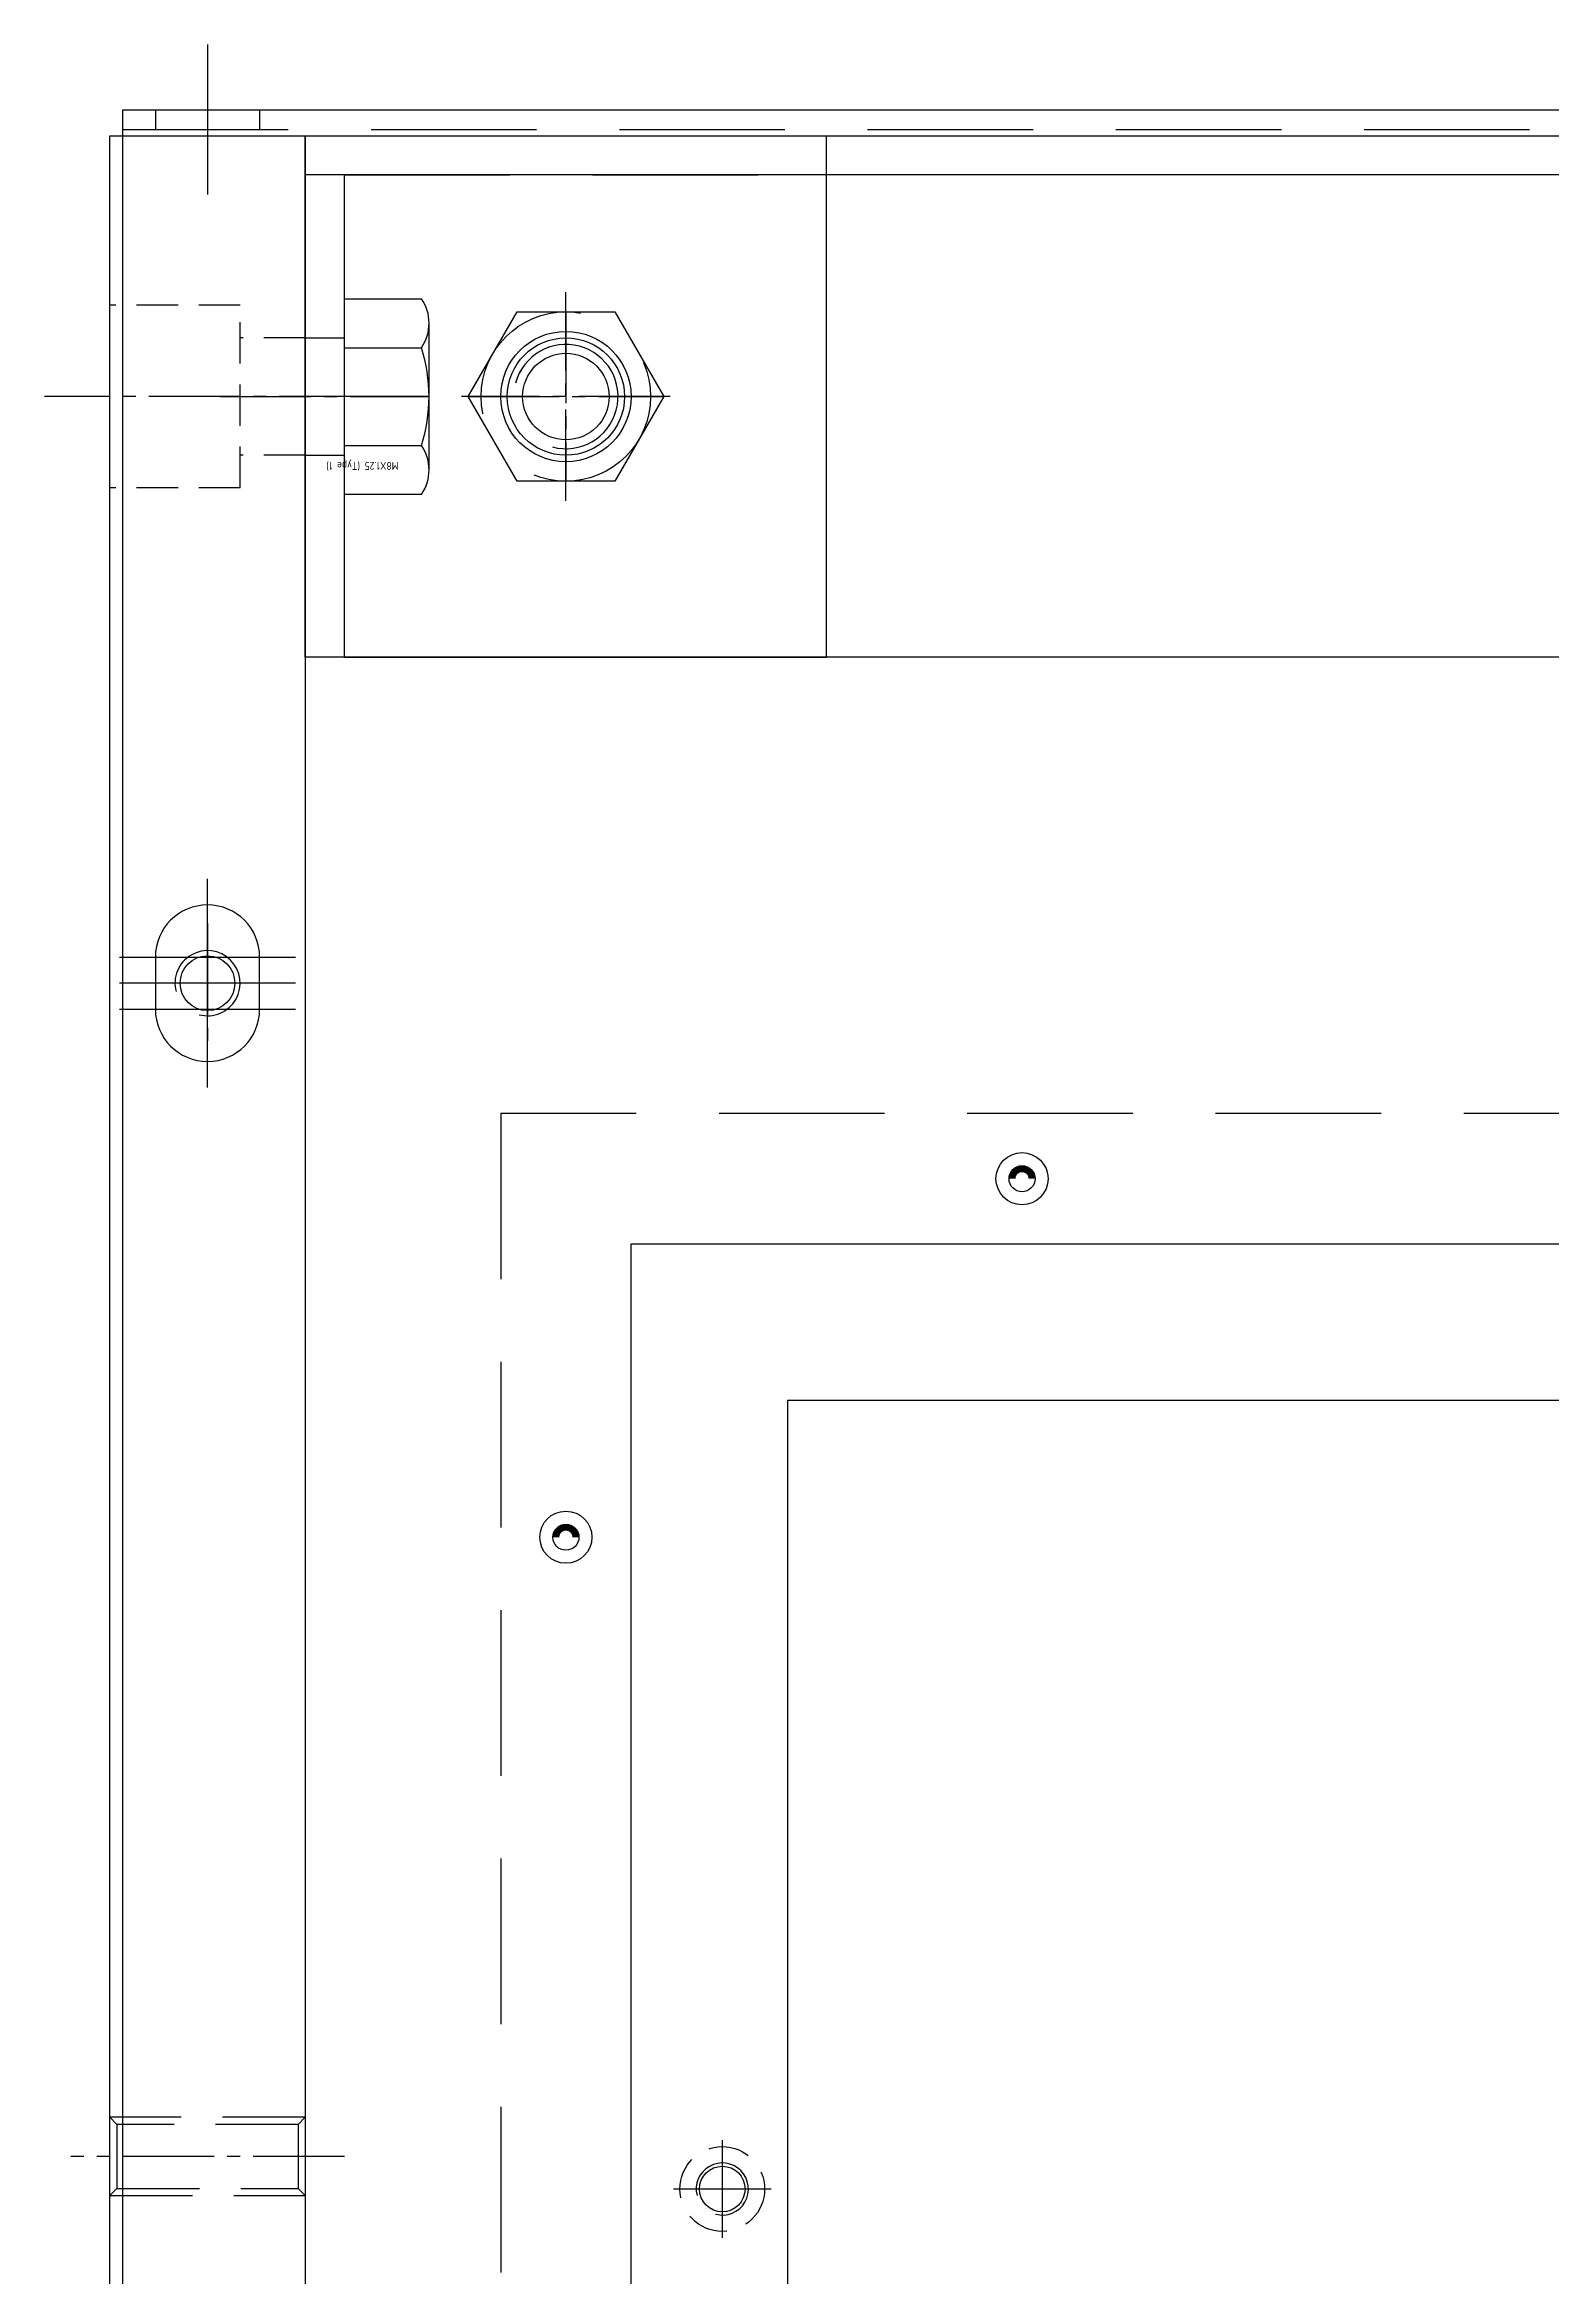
# Model space of a CAD drawing. Header units: millimetres. Extents: x 282 to 14566, y -4134 to 5341.
# Drawn here: x 8221.2 to 8336.7, y 1231.5 to 1402.6 of the extents above; entities that cross this region are included whole.
import ezdxf
from ezdxf.enums import TextEntityAlignment as Align

# ---------------------------------------------------------------- set-up
doc = ezdxf.new("R2010")
doc.units = ezdxf.units.MM
for name, pattern in [('CENTER', [50.8, 31.75, -6.35, 6.35, -6.35]), ('CENTER1', [10, 7, -1, 1, -1]), ('HIDDEN', [9.525, 6.35, -3.175]), ('HIDDEN2', [4.7625, 3.175, -1.5875]), ('HIDDENX2', [19.05, 12.7, -6.35])]:
    doc.linetypes.add(name, pattern=pattern)
doc.layers.add('CENTER', color=1, linetype='CENTER')
doc.layers.add('THIN', color=3, linetype='Continuous')
doc.styles.get("Standard").update_dxf_attribs({"font": 'ISOCP.SHX', "bigfont": 'WHGTXT.SHX'})

# ---------------------------------------------------------------- blocks, each defined once
blk = doc.blocks.new('A$C0FF213CF')
at = {"color": 250, "linetype": 'CENTER1'}
blk.add_line((18, 513), (-3, 513), dxfattribs=at)
at = {"color": 250, "linetype": 'HIDDEN'}
for points in [[(0, 516), (0.54, 515.46), (0.54, 510.54), (0, 510)], [(14.46, 515.46), (0.54, 515.46)], [(15, 516), (14.46, 515.46), (14.46, 510.54), (15, 510)], [(0.54, 510.54), (14.46, 510.54)]]:
    blk.add_lwpolyline(points, dxfattribs=at)
at = {"layer": 'THIN', "color": 250, "linetype": 'HIDDEN'}
for points in [[(15, 516), (0, 516)], [(0, 510), (15, 510)]]:
    blk.add_lwpolyline(points, dxfattribs=at)
blk = doc.blocks.new('A$C77847B16')
at = {"color": 2, "linetype": 'HIDDEN2'}
for p, q in [((-5, 672), (-15, 672)), ((-5, 658), (-5, 672)), ((0, 669.5), (-5, 669.5)), ((0, 660.5), (-5, 660.5)), ((-5, 658), (-15, 658))]:
    blk.add_line(p, q, dxfattribs=at)
at = {"color": 1, "linetype": 'CENTER1'}
for p, q in [((5, 665), (-20, 665)), ((-7.5, 624.58), (-7.5, 615.42)), ((-2.92, 620), (-12.08, 620))]:
    blk.add_line(p, q, dxfattribs=at)
at = {"color": 30}
blk.add_lwpolyline([(0, 685), (0, -15), (-15, -15), (-15, 685)], close=True, dxfattribs=at)
at = {"color": 3}
blk.add_circle((-7.5, 620), 2.1, dxfattribs=at)
blk.add_arc((-7.5, 620), 2.5, 255.409, 195.034)
blk.add_blockref('A$C0FF213CF', (-15, 17))
blk = doc.blocks.new('A$C52180AF6')
at = {"color": 2, "linetype": 'HIDDENX2'}
for p, q in [((6.5, -5.63), (6.5, 5.63)), ((0, 3.75), (5.92, 3.75)), ((0, -3.75), (5.92, -3.75))]:
    blk.add_line(p, q, dxfattribs=at)
blk.add_lwpolyline([(0, -7.51), (0, 7.51), (5.92, 7.51, -0.309401), (5.92, 3.75, -0.154701), (5.92, -3.75, -0.309401), (5.92, -7.51)], format="xyb", close=True, dxfattribs=at)
at = {"layer": 'CENTER'}
blk.add_line((6.5, 0), (0, 0), dxfattribs=at)
at = {"color": 2, "linetype": 'HIDDENX2'}
blk.add_text('M8X1.25 (Type 1)', height=0.6, rotation=180, dxfattribs=at).set_placement((4.16, -5.32), align=Align.MIDDLE_LEFT)
blk = doc.blocks.new('A$C057614E0')
at = {"color": 3}
for p, q in [((0, -20), (0, 20)), ((0, 20), (40, 20)), ((40, -20), (40, 20)), ((3, -20), (3, 17)), ((3, -20), (0, -20)), ((3, -20), (40, -20))]:
    blk.add_line(p, q, dxfattribs=at)
at = {"color": 2, "linetype": 'HIDDENX2'}
blk.add_line((3, 17), (40, 17), dxfattribs=at)
at = {"color": 1, "linetype": 'CENTER1'}
for p, q in [((20, 6.5), (20, -6.5)), ((-6.54, 0), (9.54, 0)), ((12.49, 0), (27.51, 0))]:
    blk.add_line(p, q, dxfattribs=at)
at = {"color": 2, "linetype": 'HIDDEN2'}
for p, q in [((0, 4.5), (3, 4.5)), ((0, -4.5), (3, -4.5))]:
    blk.add_line(p, q, dxfattribs=at)
at = {"color": 2, "linetype": 'HIDDENX2'}
blk.add_lwpolyline([(23.75, -6.5), (16.25, -6.5), (12.49, 0), (16.25, 6.5), (23.75, 6.5), (27.51, 0), (23.75, -6.5)], dxfattribs=at)
blk.add_circle((20, 0), 6.5, dxfattribs=at)
at = {"color": 3}
blk.add_circle((20, 0), 4.5, dxfattribs=at)
blk.add_circle((20, 0), 3.32)
at = {"layer": 'THIN'}
blk.add_arc((20, 0), 4, 255, 165, dxfattribs=at)
blk.add_blockref('A$C52180AF6', (3, 0))
blk = doc.blocks.new('A$C529B14A2')
at = {"color": 3}
blk.add_line((650, -3), (0, -3), dxfattribs=at)
at = {"color": 1, "linetype": 'CENTER1'}
for p, q in [((20, -28), (20, -12)), ((28, -20), (12, -20))]:
    blk.add_line(p, q, dxfattribs=at)
at = {"color": 3}
blk.add_lwpolyline([(650, -40), (0, -40), (0, 0), (650, 0)], close=True, dxfattribs=at)
blk.add_circle((20, -20), 5, dxfattribs=at)
blk = doc.blocks.new('A$C76EF05EA')
at = {"color": 1, "linetype": 'CENTER'}
for p, q in [((-603, 486.25), (-603, 478.75)), ((-599.25, 482.5), (-606.75, 482.5))]:
    blk.add_line(p, q, dxfattribs=at)
at = {"color": 2, "linetype": 'HIDDENX2'}
blk.add_lwpolyline([(0, 565), (-620, 565), (-620, 0), (0, 0)], close=True, dxfattribs=at)
at = {"const_width": 0.5}
for points in [[(-580.75, 560, -1), (-579.25, 560, -1)], [(-614.25, 532.5, 1), (-615.75, 532.5)]]:
    blk.add_lwpolyline(points, format="xyb", dxfattribs=at)
at = {"color": 3}
blk.add_lwpolyline([(-22, 22), (-22, 543), (-598, 543), (-598, 22)], close=True, dxfattribs=at)
for centre, radius in [((-580, 560), 2), ((-580, 560), 1), ((-615, 532.5), 2), ((-615, 532.5), 1)]:
    blk.add_circle(centre, radius)
at = {"color": 2, "linetype": 'HIDDEN2'}
blk.add_circle((-603, 482.5), 3.25, dxfattribs=at)
at = {"color": 3}
blk.add_circle((-603, 482.5), 1.75, dxfattribs=at)
blk.add_arc((-603, 482.5), 2, 255.0012, 194.5386)
blk = doc.blocks.new('A$C3F2C31B0')
at = {"color": 1, "linetype": 'CENTER'}
for p, q in [((-622.5, 677), (-622.5, 665.5)), ((-622.5, 597), (-622.5, 613)), ((-629.25, 607), (-615.75, 607)), ((-615.75, 605), (-629.25, 605)), ((-629.25, 603), (-615.75, 603))]:
    blk.add_line(p, q, dxfattribs=at)
at = {"color": 2, "linetype": 'HIDDENX2'}
for p, q in [((-626.5, 672), (-626.5, 670.5)), ((-618.5, 672), (-618.5, 670.5)), ((-629, 670.5), (49, 670.5))]:
    blk.add_line(p, q, dxfattribs=at)
at = {"color": 3}
for points in [[(-629, 1.5), (-629, 672), (49, 672), (49, 1.5)], [(10, 585), (10, 40), (-590, 40), (-590, 585)]]:
    blk.add_lwpolyline(points, close=True, dxfattribs=at)
blk.add_lwpolyline([(-618.5, 607, 1), (-626.5, 607), (-626.5, 603, 1), (-618.5, 603)], format="xyb", close=True, dxfattribs=at)
blk.add_blockref('A$C76EF05EA', (20, 30))

msp = doc.modelspace()

# ---------------------------------------------------------------- block references
for name, p in [('A$C3F2C31B0', (8856.162, 725.631)), ('A$C77847B16', (8241.162, 710.631)), ('A$C057614E0', (8241.162, 1375.631)), ('A$C529B14A2', (8241.162, 1395.631))]:
    msp.add_blockref(name, p)

doc.saveas('drawing.dxf')
